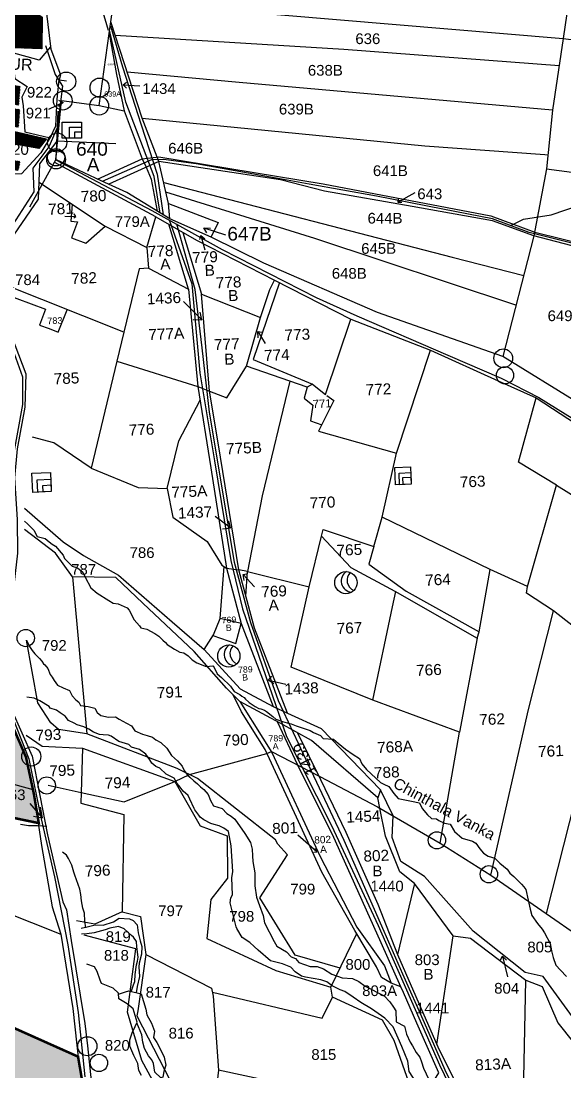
# Model space of a CAD drawing. Header units: millimetres. Extents: x 191342 to 235284, y 1600297 to 1616674.
# Drawn here: x 197911 to 198775, y 1607233 to 1608904 of the extents above; entities that cross this region are included whole.
import ezdxf

# ---------------------------------------------------------------- set-up
doc = ezdxf.new("R2010")
doc.units = ezdxf.units.MM
doc.header["$LTSCALE"] = 15
for name, color, linetype in [('BOUNDRY STONES', 240, 'Continuous'), ('PLOTS', 7, 'Continuous'), ('PLOTS NO', 7, 'Continuous'), ('ROADS', 1, 'Continuous'), ('STREAMS', 4, 'Continuous'), ('VILLAGE', 7, 'Continuous'), ('wells', 7, 'Continuous'), ('WUA-10', 3, 'Continuous')]:
    doc.layers.add(name, color=color, linetype=linetype)
doc.styles.get("Standard").update_dxf_attribs({"font": 'arial.ttf'})

msp = doc.modelspace()

# ---------------------------------------------------------------- hatches: boundary and pattern name
at = {"layer": 'PLOTS NO', "true_color": 0xa953a0}
h = msp.add_hatch(dxfattribs=at)
h.set_pattern_fill('ANSI31', color=215)
h.set_pattern_definition([(45, (0, 0), (-0.088388347648, 0.088388347648), [])])
h.paths.add_polyline_path([(195545.1, 1607619), (195528.8, 1607582.2), (195578.9, 1607570.3), (195661.8, 1607551.2), (195698.9, 1607542.6), (195780.8, 1607523.3), (195795.6, 1607573.2), (195890, 1607547.4), (195938.9, 1607532.3), (195987.8, 1607517.2), (196044.5, 1607460.6), (196107.5, 1607448.4), (196115.8, 1607456.1), (196119.7, 1607458.8), (196123.6, 1607461.5), (196208.4, 1607498.6), (196289.8, 1607496.1), (196336.7, 1607483), (196345.1, 1607475.6), (196349.2, 1607462), (196369.2, 1607453.9), (196450.7, 1607458.5), (196476.9, 1607464.3), (196525.3, 1607475), (196603.3, 1607457.1), (196681.4, 1607439.1), (196764.2, 1607450.7), (196824.3, 1607485), (196855.6, 1607498.3), (196876.8, 1607495.8), (196914.3, 1607504.4), (196942.1, 1607506.2), (196973, 1607514.4), (197006.6, 1607509.4), (197052.1, 1607527.4), (197080.2, 1607520.5), (197117.1, 1607529.9), (197138.6, 1607532.4), (197303.9, 1607499.6), (197382.5, 1607501.1), (197412.5, 1607498.9), (197440.9, 1607502.8), (197471.7, 1607526.8), (197508, 1607535.3), (197547.4, 1607585.3), (197576.4, 1607602.8), (197613.5, 1607615.9), (197711.4, 1607616.2), (197798, 1607628.5), (197891.5, 1607638.5), (197939.5, 1607628.5), (197931.7, 1607674.7), (197930.2, 1607681.9), (197919.2, 1607733.3), (197896.5, 1607786), (197886.2, 1607816.9), (197885.4, 1607864.1), (197826.3, 1607967.3), (197777.2, 1607977.1), (197631.6, 1608007.6), (197579.3, 1608020.8), (197528.5, 1608033.7), (197556.5, 1608113.3), (197538.6, 1608120.6), (197530.6, 1608123.2), (197323.4, 1608190.8), (197314.1, 1608192.6), (197147, 1608234.6), (197074.3, 1608250.4), (196993.3, 1608265.5), (196918.2, 1608283.7), (196834.5, 1608307.2), (196753.3, 1608319.6), (196735, 1608320.1), (196663.8, 1608260.9), (196559.4, 1608193), (196476.6, 1608178.2), (196441.4, 1608175.2), (196312.1, 1608082.7), (196277.9, 1608055.4), (196254.1, 1608030.6), (196128.3, 1607974.1), (196105.2, 1607942.6), (195957.4, 1607853.8), (195950.2, 1607849.9), (195909.9, 1607827.9), (195844.3, 1607784.7), (195778.6, 1607741.5), (195734.9, 1607718.2), (195582.9, 1607636.9)])
at = {"layer": 'PLOTS NO', "true_color": 0x105689}
h = msp.add_hatch(color=146, dxfattribs=at)
h.dxf.hatch_style = 1
h.paths.add_polyline_path([(195425.9, 1607605.5), (195528.8, 1607582.2), (195780.8, 1607523.3), (195795.6, 1607573.2), (195890, 1607547.4), (195987.8, 1607517.2), (196044.4, 1607456.8), (196107.5, 1607448.4), (196157, 1607439.5), (196177.6, 1607424.9), (196155.7, 1607329.1), (196168.9, 1607318.7), (196166.1, 1607292.3), (196147.5, 1607220.1), (196146.9, 1607150), (196150.2, 1607149), (196164.7, 1607144.6), (196265.3, 1607114.4), (196275.5, 1607145.4), (196296.4, 1607208), (196295.8, 1607260.3), (196305.2, 1607306.2), (196272.5, 1607312.5), (196283.9, 1607361.9), (196310.4, 1607406.6), (196362.5, 1607453.6), (196400.6, 1607433.4), (196485.6, 1607454.8), (196551.7, 1607448.9), (196606.8, 1607430.5), (196720.9, 1607425.1), (196803.5, 1607450.1), (196872.1, 1607482.8), (196998.2, 1607496.2), (197145.1, 1607513.7), (197345.2, 1607477.9), (197466.2, 1607490.9), (197586.9, 1607586.3), (197708.9, 1607598.7), (197786.5, 1607612.9), (197735.5, 1607546.8), (197647, 1607416.1), (198001.8, 1607257.3), (198022.7, 1607134.8), (198028.3, 1607164.4), (198124.6, 1607148.4), (198160.8, 1607144.9), (198178.3, 1607100.5), (198228.3, 1607055.7), (198237.4, 1607041.4), (198217.8, 1607019), (198193, 1607011.4), (198178.3, 1606978), (198157.3, 1606959.9), (198118.6, 1606912), (198062.8, 1606912.1), (197644.8, 1606872.9), (197626.5, 1606880.8), (197525.7, 1606663.1), (197254.3, 1606767.2), (197236.3, 1606710.7), (197213, 1606659.8), (197006.4, 1606825.5), (196912.7, 1606884.2), (196876.9, 1606916.2), (196740.2, 1606727), (196649.8, 1606610.4), (196571, 1606505.9), (196552.9, 1606481.1), (196551.5, 1606477.5), (196385.3, 1606524.5), (196380.5, 1606507.5), (196382.5, 1606496.2), (196370.6, 1606486.9), (196264.5, 1606512.6), (196170.4, 1606544.7), (196117.7, 1606585.9), (196087.8, 1606613.1), (196042.3, 1606639.7), (196004.7, 1606667.1), (195986.5, 1606670.1), (195975.4, 1606667.9), (195966.4, 1606665), (195954, 1606659.3), (195939.6, 1606651.5), (195923.7, 1606642.5), (195901.9, 1606667.1), (195885.9, 1606679.1), (195932.4, 1606801.6), (195964.4, 1606918), (195912.5, 1606915), (195912.2, 1606953.6), (195842.6, 1606972.9), (195776.6, 1607002.7), (195752.8, 1607013.5), (195663.1, 1607045.6), (195692.2, 1607167.9), (195566.6, 1607194.3), (195551.5, 1607197.5), (195547.8, 1607187.4), (195462.6, 1607209.5), (195340.1, 1607242.2), (195384.5, 1607370.9), (195393.9, 1607425), (195406, 1607489.2)])
at = {"layer": 'VILLAGE'}
h = msp.add_hatch(dxfattribs=at)
h.set_pattern_fill('ANSI31', color=30, scale=11.805297, angle=2.6274)
h.set_pattern_definition([(47.627391, (153890.0272, 1592848.3399), (-1.09018614, 0.99452142), [])])
h.paths.add_polyline_path([(197717.2, 1608778.7), (197778.5, 1608777.5), (197782.5, 1608759.6), (197779.8, 1608744.3), (197747.3, 1608750.3), (197740.4, 1608725.5), (197723.1, 1608727), (197724, 1608737.1), (197697, 1608745), (197693.5, 1608746.6), (197696.2, 1608756.5), (197712.8, 1608755.4)])
h.paths.add_polyline_path([(197725.7, 1608835.5), (197779.6, 1608830.7), (197779.2, 1608784.8), (197718.6, 1608785.3)])
h.paths.add_polyline_path([(197788, 1608781.2), (197821.5, 1608778.2), (197821.3, 1608900.9), (197760.6, 1608900.7), (197759.6, 1608852.9), (197793, 1608852.3), (197792.5, 1608827.2)])
h.paths.add_polyline_path([(197828, 1608854.9), (197888.2, 1608855.8), (197890.8, 1608802.8), (197910.2, 1608799.9), (197907.8, 1608769.8), (197830.5, 1608776.1), (197828.7, 1608828.4)])
h.paths.add_polyline_path([(197816.7, 1608685.4), (197864, 1608669), (197907, 1608665.9), (197910.2, 1608680.3), (197877.9, 1608685.7), (197880.5, 1608708), (197825.2, 1608718.9)])
h.paths.add_polyline_path([(197894.7, 1608729.4), (197951.8, 1608716.2), (197939.3, 1608701.1), (197888.7, 1608710)])
h.paths.add_polyline_path([(197826.3, 1608772.4), (197818.1, 1608732.2), (197875.9, 1608721.6), (197880.5, 1608735.9), (197895.5, 1608741), (197897.4, 1608735.5), (197907.4, 1608734.7), (197909.7, 1608763.1)])
h.paths.add_polyline_path([(197787.2, 1608744), (197815.2, 1608738.7), (197822.3, 1608771.2), (197792.3, 1608774.8)])
h.paths.add_polyline_path([(197787.9, 1608738.5), (197818.8, 1608728.6), (197807.7, 1608695.3), (197779.9, 1608704.1)])
h.paths.add_polyline_path([(197682.9, 1608840.9), (197673.3, 1608808), (197685.1, 1608804.7), (197676.5, 1608772.6), (197702.2, 1608764.9), (197716.5, 1608838.3)])
h.paths.add_polyline_path([(197719.5, 1608856.5), (197753.7, 1608850.7), (197753.5, 1608893.1), (197720.7, 1608898.5)])
h.paths.add_polyline_path([(197714.3, 1608972.6), (197767.6, 1608968.4), (197757.1, 1608915.4), (197706.5, 1608918.9)])
h.paths.add_polyline_path([(197829.1, 1608900.9), (197889.1, 1608900.1), (197890.8, 1608862.7), (197831.9, 1608862.7), (197825.9, 1608897.6)])
h.paths.add_polyline_path([(197878.2, 1608955.1), (197908.7, 1608952.7), (197904.9, 1608936.7), (197931.4, 1608918.6), (197944.6, 1608909.5), (197944.1, 1608859.5), (197901.8, 1608861), (197901.7, 1608874.7), (197896.1, 1608886.9), (197894.8, 1608909.2), (197876.4, 1608904.5)])
h.paths.add_polyline_path([(197813.5, 1608968.6), (197872.6, 1608965.7), (197867.1, 1608906.6), (197805.9, 1608907.9)])
h.paths.add_polyline_path([(197743.3, 1609025.1), (197829.7, 1609021), (197824, 1608981.2), (197734.1, 1608978.3)])
h.paths.add_polyline_path([(197707.2, 1609030.7), (197735.6, 1609026.5), (197729.9, 1608985.9), (197706.1, 1608986.5)])
h.paths.add_polyline_path([(197662.1, 1609061.5), (197700, 1609055.8), (197703.8, 1608972.3), (197662.4, 1608972.2)])

# ---------------------------------------------------------------- linework, layer by layer
at = {"layer": 'BOUNDRY STONES', "color": 1}
for points in [[(197966.9, 1608683.4), (197970.1, 1608760.5)], [(197968.5, 1608713), (198061.7, 1608709)], [(197966.7, 1608683.6), (197924.6, 1608607.4)]]:
    msp.add_lwpolyline(points, dxfattribs=at)
for centre, radius in [((197983, 1608807.3), 15.2), ((198036, 1608797.6), 15.2), ((197977.5, 1608776.9), 14.9), ((198035.4, 1608769), 14.9), ((197968.7, 1608710.4), 15.2), ((197966.9, 1608683.4), 14.9), ((197966.9, 1608687), 13.7), ((198677.1, 1608367.4), 14.9), ((198679.8, 1608340.3), 13.7), ((197918.8, 1607922.7), 13.7), ((197927.5, 1607734.4), 15.2), ((197952.1, 1607688.4), 13.7), ((198571.7, 1607601.2), 13.7), ((198654.3, 1607547.2), 13.7), ((198016.6, 1607273.8), 15.2), ((198035, 1607247.3), 13.7)]:
    msp.add_circle(centre, radius, dxfattribs=at)
at = {"layer": 'PLOTS'}
for points in [[(198050.3, 1608888.6), (198021.5, 1608986), (197998.5, 1609063.8), (197989.7, 1609150.8)], [(198796.8, 1608296.2), (198676.2, 1608370), (198477.2, 1608440.4), (198296.9, 1608518.8), (198213.4, 1608560.1), (198147.4, 1608588.9), (198079.2, 1608631), (198038.5, 1608649.6), (197966.7, 1608683.6), (197975.5, 1608777.2), (198035.5, 1608769.5), (198051.2, 1608883.5), (198066.3, 1608988.3)], [(198058.8, 1608935.9), (198772.1, 1608875.7), (198974.8, 1608850.6)], [(198780.7, 1608933.3), (198772.1, 1608875.7), (198755.4, 1608762), (198745.8, 1608668.6), (198934.6, 1608643.9), (198942.8, 1608686.8)], [(197951.4, 1608919.5), (197958.4, 1608858.8), (197973.8, 1608818), (197971.8, 1608810.2), (197983.5, 1608808.4)], [(198147.4, 1608588.9), (198145.4, 1608613.7), (198130.1, 1608680.2), (198103.7, 1608749), (198053.9, 1608902)], [(198051.2, 1608883.5), (198062.7, 1608818.6), (198074.9, 1608760.9), (198103.9, 1608684.6), (198110.1, 1608671), (198117.7, 1608652.3), (198127.7, 1608601.1)], [(198060.9, 1608881.2), (198424.1, 1608858.6), (198765.8, 1608833)], [(197958, 1608862.7), (197940.1, 1608841.2), (197896.1, 1608853.7), (197901.3, 1608812.4), (197921.1, 1608799.4), (197912.7, 1608782.4), (197914.6, 1608768.8), (197917.2, 1608727.4), (197957.5, 1608717.7), (197966.6, 1608737.1), (197968.7, 1608779.4), (197971.8, 1608810.2)], [(197959.6, 1608722.1), (197942.8, 1608694.1), (197911.8, 1608660.4), (197856.3, 1608660.3), (197810.8, 1608683), (197719.6, 1608723.7), (197712.4, 1608736.7), (197702.3, 1608735.8), (197687.9, 1608743.6), (197685, 1608760.5), (197662.6, 1608769.7), (197669.4, 1608805.4), (197674.6, 1608828.5), (197677.9, 1608842.9), (197657.7, 1608849.7)], [(198755.4, 1608762), (198257.8, 1608805.7), (198079.9, 1608822.5)], [(198035.5, 1608769.5), (198074.9, 1608760.9)], [(198103.7, 1608749), (198552.4, 1608705.1), (198743.2, 1608691.5), (198748.1, 1608691)], [(197968.2, 1608712.5), (197940.6, 1608676.7), (197938.5, 1608620.6), (197873.4, 1608526.1), (197880.3, 1608479.3), (197888, 1608434.6), (197895.6, 1608404.2), (197918.7, 1608342.6), (197917.1, 1608289.7), (197905.1, 1608223.6), (197900.9, 1608177.5), (197905.4, 1608111.3), (197905.6, 1608057.9), (197894.5, 1607960.7), (197896.4, 1607809), (197928.7, 1607734.7), (197953.3, 1607610), (197977.8, 1607503.3), (197983.4, 1607490.7), (197990.8, 1607442.1), (198012.4, 1607309.8), (198016.8, 1607274.5), (198031.7, 1607132.4)], [(197940.8, 1608647), (198044.7, 1608577.7), (198111.1, 1608543.4), (198125.6, 1608592.3), (197963.8, 1608679)], [(198032.8, 1608652.3), (198103.9, 1608684.6), (198130.3, 1608687.7), (198391.2, 1608645), (198657.6, 1608593.7), (198727.1, 1608568.1), (198993, 1608502.1), (199170.8, 1608438.2), (199311.7, 1608396.9), (199342.3, 1608391.1), (199466.3, 1608371.4), (199654.8, 1608347.2), (199780.9, 1608327.3)], [(200120.9, 1608271.7), (199778.6, 1608319.3), (199628.9, 1608340.1), (199516.9, 1608355.7), (199458.9, 1608363.8), (199335.6, 1608382.6), (199305.7, 1608387.2), (199171.2, 1608430), (199078.3, 1608464.5), (199055.3, 1608471.7), (198966.9, 1608499.4), (198857.3, 1608527.9), (198725.7, 1608562.1), (198660, 1608586.1), (198532.6, 1608608.5), (198393.1, 1608632.9), (198323.5, 1608650.9), (198130.1, 1608680.2), (198050.8, 1608644)], [(198745.8, 1608668.6), (198725.7, 1608562.1), (198676.2, 1608370)], [(198137.8, 1608646.9), (198595.8, 1608528.4), (198709.5, 1608499.2)], [(198697.3, 1608451.7), (198377.9, 1608557.7), (198141.3, 1608631.6)], [(197992.7, 1608612.3), (197990.6, 1608585.2), (198001.1, 1608584.4), (197991.4, 1608559.1), (198014.4, 1608550.2), (198044.7, 1608577.7)], [(198145.4, 1608613.7), (198224.3, 1608583.2), (198213, 1608560.3)], [(198111.1, 1608543.4), (198113.5, 1608510.9), (198177, 1608477.2), (198145.8, 1608580.5)], [(198125.6, 1608592.3), (198189.9, 1608555.1), (198314, 1608491.6), (198435.1, 1608429.7), (198561.7, 1608380.4), (198669.2, 1608331.8), (198729.5, 1608304.5), (198843.6, 1608229.8), (198903.3, 1608190.7), (198982.1, 1608139.1), (199086.5, 1608070.8), (199198.1, 1607992.9), (199270, 1607942.8), (199366.8, 1607885.3), (199453.3, 1607827.9), (199524.5, 1607780.7), (199590.6, 1607723.8), (199685.3, 1607642.4), (199713.2, 1607618.4), (199734.4, 1607600.2), (199775.7, 1607544.7), (199852.4, 1607474.5), (199888.5, 1607451.1), (199921.5, 1607432.8)], [(198168.2, 1608567.6), (198197.9, 1608469.5), (198291.6, 1608432.5), (198306.5, 1608476.9), (198314, 1608491.6)], [(198113.5, 1608510.9), (198099.1, 1608509.8), (198074.7, 1608408.7), (197879, 1608486.7)], [(198321.5, 1608487.8), (198280.1, 1608365.7), (198374.3, 1608326.2), (198365.7, 1608321.5), (198269.3, 1608354.9), (198291.6, 1608432.5)], [(197881.6, 1608470.9), (197950.1, 1608445.3), (197940.8, 1608420.3), (197955.9, 1608414.6), (197970.5, 1608409.1), (197984.7, 1608444.6)], [(198177, 1608477.2), (198192.3, 1608322.6), (198212.6, 1608193.1), (198237.5, 1608033.9), (198257.3, 1608031.1)], [(198338, 1608331.1), (198294.1, 1608148.7), (198271.1, 1608028.5), (198257.3, 1608031.1), (198224.1, 1608232.8), (198210.6, 1608315.4), (198197.9, 1608469.5)], [(198374.3, 1608326.2), (198395, 1608309.7), (198435.1, 1608429.7)], [(198074.7, 1608408.7), (198063.6, 1608362.6), (198192.3, 1608322.6), (198210.6, 1608315.4), (198237.9, 1608304.6), (198269.3, 1608354.9)], [(198396.7, 1608308.3), (198408.1, 1608300.3), (198383.8, 1608251.8), (198507.7, 1608216.5), (198561.7, 1608380.4)], [(198063.6, 1608362.6), (198022.6, 1608192.6), (197963.1, 1608232.8), (197929.6, 1608242)], [(198365.7, 1608321.5), (198360.9, 1608304.2), (198374.5, 1608293.1), (198371.2, 1608268.2), (198388.8, 1608261.8)], [(198022.6, 1608192.6), (198097.1, 1608162.1), (198143.6, 1608160.6), (198161.9, 1608236.4), (198195.7, 1608300.8)], [(198761.7, 1608165.7), (198701.4, 1608202.4), (198729.5, 1608304.5)], [(198271.1, 1608028.5), (198368.7, 1608004.3), (198388.6, 1608084.6), (198391.3, 1608095.4), (198471.6, 1608068.4), (198485, 1608115), (198507.7, 1608216.5)], [(198143.6, 1608160.6), (198152.6, 1608114.6), (198206.8, 1608076.1), (198230.1, 1608038.7), (198237.5, 1608033.9), (198260.9, 1607945.7), (198311.5, 1607814.1), (198334.6, 1607803.5), (198281.9, 1607938.2), (198257.3, 1608031.1)], [(198715.4, 1608004.6), (198761.7, 1608165.7), (198886, 1608088.2), (198852.1, 1607927.4), (198788.5, 1607940.8), (198757.1, 1607966)], [(197916.6, 1608129.3), (197978.2, 1608075.6), (198010.5, 1608053.8), (198066.2, 1608022.5), (198151.3, 1607948.6), (198202.2, 1607904.4), (198259.3, 1607841.8), (198311.5, 1607814.1)], [(197954.3, 1607688.7), (198006.9, 1607677.3), (198074.8, 1607662.6), (198155.7, 1607694.8), (198178.7, 1607705.6), (198301.8, 1607739.3), (198308.9, 1607742.6), (198385.7, 1607702.4), (198477.4, 1607654.5), (198577.1, 1607596.8), (198657.3, 1607545.8), (198745.1, 1607484.7), (198851.9, 1607410.4), (198930.9, 1607339.6), (198949, 1607384.5), (198982, 1607520.8), (199005.1, 1607616.1), (199043.9, 1607761.9), (198917.9, 1607802.2), (198985.6, 1608118.1), (198982.1, 1608139.1)], [(198471.6, 1608068.4), (198463.5, 1608040.3), (198522.9, 1607997.1), (198638.6, 1607932.4), (198656.2, 1608031.5), (198485, 1608115)], [(198334.6, 1607803.5), (198387.8, 1607778.8), (198482.3, 1607681.6), (198477.9, 1607668.7), (198372.8, 1607760.1), (198322.7, 1607787.3), (198258.5, 1607822.1), (198237.8, 1607842.8), (198186, 1607901.3), (198104.9, 1607978), (198061.7, 1608018.9), (197992.9, 1608019.9), (197965.9, 1608057.9), (197917, 1608095.5)], [(198388.6, 1608084.6), (198434.8, 1608034.7), (198505, 1607997.3), (198635.9, 1607922.3), (198638.6, 1607932.4)], [(198202.2, 1607904.4), (198216.9, 1607928), (198227.7, 1607954), (198233.8, 1608036.3)], [(198268.4, 1607989.3), (198271.1, 1608028.5)], [(198657.3, 1607545.8), (198717.4, 1607809.1), (198757.1, 1607966), (198714.1, 1607994), (198715.4, 1608004.6), (198656.2, 1608031.5)], [(197992.9, 1608019.9), (198015.6, 1607770.3), (197970.9, 1607777.2), (197958.6, 1607787.7), (197938.2, 1607819.6), (197919.9, 1607919.3)], [(198469.9, 1607824), (198340.5, 1607876.6), (198368.7, 1608004.3)], [(198635.9, 1607922.3), (198607.6, 1607772.9), (198469.9, 1607824), (198501.3, 1607972.3), (198506.5, 1607996.5)], [(197777.2, 1607977.1), (197724.4, 1607738.9), (197930.2, 1607681.9)], [(198216, 1607926.5), (198252.4, 1607913.8), (198260.9, 1607945.7), (198227.7, 1607954)], [(198258.5, 1607822.1), (198295.2, 1607763.8), (198309.6, 1607741), (198386.5, 1607575.7), (198444.3, 1607463), (198488.4, 1607401.5), (198499.3, 1607374.1), (198483.7, 1607383.1), (198475.7, 1607400.3), (198441.5, 1607458), (198389.2, 1607550.8), (198348.7, 1607638), (198299, 1607745.4), (198261.6, 1607805.2), (198248.2, 1607832.5)], [(197896.5, 1607786), (197919.2, 1607733.3), (197931.7, 1607674.7), (197943.9, 1607593.1), (197960.5, 1607495.2), (197974.4, 1607451.8), (197993.8, 1607333.8), (198002.9, 1607246.3), (198024.1, 1607126.9)], [(198514.2, 1607368.1), (198483, 1607438.1), (198429.8, 1607557.2), (198408.1, 1607605.8), (198350.7, 1607720.7), (198318.5, 1607789.6)], [(197919.6, 1607768.3), (197944.9, 1607751), (198008.7, 1607747.9), (198155.7, 1607694.8), (198195.8, 1607624.4), (198238.7, 1607608.5), (198238.9, 1607541.2), (198212.6, 1607507.3), (198206.5, 1607445.3), (198315.9, 1607394), (198403.3, 1607367.7), (198444.6, 1607452.8)], [(198417.9, 1607397.8), (198346.4, 1607418.7), (198290.4, 1607510), (198334.7, 1607578.1), (198318.9, 1607594.8), (198315.6, 1607602.1), (198191.7, 1607699.3), (198159.3, 1607715.1), (198015.6, 1607770.3)], [(198350.5, 1607772.2), (198386.7, 1607697.6), (198427.2, 1607614.3), (198477.9, 1607499.8), (198509, 1607419.4), (198551.1, 1607323.5), (198575.2, 1607268.3), (198620.9, 1607177.4), (198686.1, 1607058.5), (198690.2, 1607051), (198646.9, 1607059)], [(198577.1, 1607596.8), (198607.6, 1607772.9)], [(198008.7, 1607747.9), (198006.9, 1607677.3), (198006.4, 1607660.4), (198074.6, 1607642.3), (198071.7, 1607487.6), (198028.4, 1607467.7), (197999.6, 1607473.2)], [(197724.4, 1607738.9), (197713.4, 1607696.9), (197805.6, 1607640.9), (197735.5, 1607546.7), (197974.4, 1607451.8)], [(198902.9, 1607285.4), (198887.1, 1607264.3), (198827.7, 1607264.3), (198740.2, 1607384.6), (198711.8, 1607390.8), (198629.1, 1607456.8), (198551.8, 1607543.5), (198514.2, 1607567.4), (198500.5, 1607605.8), (198502, 1607640.3), (198482.3, 1607681.6)], [(198535.9, 1607532.7), (198512.8, 1607551), (198490.3, 1607607.7), (198481.2, 1607652.3), (198477.8, 1607668.7)], [(198790.6, 1607664.3), (198745.1, 1607484.7)], [(197735.5, 1607546.7), (197648.2, 1607416.5), (198001.8, 1607257.3)], [(198597.7, 1607449.5), (198535.9, 1607532.7), (198509, 1607419.4)], [(198071.7, 1607487.6), (198101.1, 1607480.2), (198109.5, 1607419.9), (198096.5, 1607330.2), (198095.3, 1607322), (198139.5, 1607236), (198191.4, 1607135), (198160.8, 1607144.9), (198102.9, 1607251), (198080.3, 1607327.8), (198093.6, 1607428.5), (198011.3, 1607450.4)], [(198571.5, 1607276.7), (198597.7, 1607449.5), (198624.8, 1607445.4), (198712.9, 1607378.7)], [(198109.5, 1607419.9), (198213.9, 1607366.2), (198216.5, 1607353.2), (198224.7, 1607236), (198213.4, 1607136.6), (198191.4, 1607135), (198222.4, 1607114.3), (198279.1, 1607050.3), (198289.8, 1607120.4), (198579.1, 1607069.9), (198544.8, 1607166.8), (198224.7, 1607236)], [(198706, 1607040.8), (198712.9, 1607378.7), (198739, 1607368.7), (198763.6, 1607310.8), (198811.5, 1607251.1)], [(198215.2, 1607359.7), (198389.6, 1607318.5), (198405.9, 1607352.1)], [(198544.8, 1607166.8), (198503.7, 1607283), (198485.1, 1607315.2), (198405.9, 1607352.1), (198403.3, 1607367.7)], [(198595.7, 1607037.3), (198646.9, 1607059), (198618.4, 1607102.6), (198594.9, 1607163.2), (198567.7, 1607220.4), (198574.8, 1607231.4), (198540, 1607310.6), (198518.7, 1607359.2), (198514.2, 1607368.1), (198499.3, 1607374.1)]]:
    msp.add_lwpolyline(points, dxfattribs=at)
at = {"layer": 'PLOTS NO'}
for points in [[(198078.5, 1608796.8), (198073.4, 1608802.1), (198078.9, 1608806.4)], [(198073.4, 1608802.1), (198100.2, 1608800.7)], [(197978.1, 1608774), (197955.1, 1608762.9)], [(197970.8, 1608777.8), (197978.1, 1608774), (197970.6, 1608767.6)], [(198509.8, 1608615.5), (198537.4, 1608631)], [(198510, 1608620.7), (198509.8, 1608615.5), (198516.2, 1608615.6)], [(197995, 1608590.6), (197998.4, 1608592.9), (197995.9, 1608596.8)], [(197980.6, 1608593.5), (197998.4, 1608592.9)], [(198195.2, 1608556.3), (198196.8, 1608562.5), (198203.3, 1608557.3)], [(198196.8, 1608562.5), (198203, 1608539.6)], [(198206.1, 1608566.9), (198201.6, 1608574.6), (198211.9, 1608574.1)], [(198201.6, 1608574.6), (198235.8, 1608563.5)], [(198198.4, 1608428.3), (198169.5, 1608457.9)], [(198184.7, 1608429.2), (198198.4, 1608428.3), (198195.8, 1608440.5)], [(198287.6, 1608399.9), (198287.4, 1608409.8), (198293.5, 1608409.2)], [(198287.4, 1608409.8), (198298.8, 1608390.8)], [(198243.8, 1608097.8), (198219.8, 1608115.8)], [(198231.3, 1608096.5), (198243.8, 1608097.8), (198241.2, 1608108.9)], [(198265.6, 1608014.3), (198264.2, 1608023.9), (198269.3, 1608024.6)], [(198264.2, 1608023.9), (198282, 1608004)], [(198312.6, 1607850), (198304.2, 1607855.9), (198309.8, 1607861.9)], [(198304.2, 1607855.9), (198331.6, 1607849.3)], [(197945.6, 1607637.1), (197925.9, 1607659.5)], [(197931.3, 1607639.8), (197945.6, 1607637.1), (197942.2, 1607654.1)], [(198381.1, 1607582.7), (198350.6, 1607609.5)], [(198376.1, 1607582.3), (198381.1, 1607582.7), (198379.1, 1607588.3)], [(198672.7, 1607411.1), (198675.9, 1607417.2), (198682.1, 1607410.7)], [(198675.9, 1607417.2), (198683.8, 1607384.1)]]:
    msp.add_lwpolyline(points, dxfattribs=at)
at = {"layer": 'ROADS'}
for points in [[(198053.1, 1608896.1), (198072.2, 1608830.7), (198102.2, 1608738.5), (198127.6, 1608660.2), (198136.9, 1608595.4)], [(198132.4, 1608598.2), (198122.7, 1608656.4), (198077.7, 1608774.5), (198052, 1608889.1)], [(197950.1, 1608864.5), (197965.5, 1608818.3), (197977.3, 1608800.1), (197968.9, 1608733.8), (197955.5, 1608703.3), (197929.9, 1608669.6), (197931.7, 1608632.2), (197884, 1608557.8)], [(197966.4, 1608682.7), (198013.5, 1608657.9), (198119.2, 1608602.4), (198230.7, 1608540.6), (198379.8, 1608464.1), (198444.7, 1608434.7), (198589, 1608372.3), (198673.6, 1608335.8), (198733.4, 1608304.9), (198817.1, 1608252.9)], [(200121.3, 1608274.6), (199858.6, 1608311.2), (199630.7, 1608343), (199406.8, 1608376.4), (199311.1, 1608391.9), (199166.9, 1608435), (199005.2, 1608493), (198811.4, 1608544.1), (198718.3, 1608567.4), (198660.1, 1608589.2), (198581, 1608604.6), (198476, 1608625), (198369, 1608644.2), (198333.7, 1608650.5), (198272.1, 1608661.6), (198189.6, 1608676.4), (198137.6, 1608683.6), (198118.4, 1608682.8), (198040.3, 1608648.7)], [(198146.3, 1608587.4), (198182.3, 1608486), (198195.3, 1608344.4), (198218.4, 1608204.4), (198244.4, 1608046.2), (198262.8, 1607969.1), (198304.7, 1607847.8), (198332.7, 1607766.4), (198404.5, 1607624.7), (198478.6, 1607465.6), (198543, 1607318.8), (198575.7, 1607244.5), (198636.4, 1607119.4), (198676.3, 1607053.5)], [(198778.6, 1606794.1), (198740.5, 1606891.3), (198713.2, 1606955.2), (198687.7, 1606996.2), (198677.2, 1607063.4), (198636.2, 1607132.3), (198584.8, 1607235.9), (198551.8, 1607311.1), (198517.8, 1607388.6), (198488, 1607456.4), (198424.2, 1607600.9), (198367.9, 1607720.9), (198320, 1607822.9), (198276.4, 1607947), (198250.3, 1608042.8), (198230.5, 1608161.6), (198210.5, 1608281.7), (198198.7, 1608383.9), (198187.9, 1608477), (198158.5, 1608580.6)], [(197890, 1608404.6), (197913.5, 1608337.9), (197913.8, 1608293.8), (197896.6, 1608200.4)], [(197892.6, 1607810.2), (197923.7, 1607730.7), (197943.4, 1607635.2), (197964.6, 1607542.9), (197985.4, 1607434.8), (198002, 1607327.7), (198012.7, 1607225.1)]]:
    msp.add_lwpolyline(points, dxfattribs=at)
at = {"layer": 'ROADS', "color": 1}
msp.add_lwpolyline([(198689.2, 1608578.3), (198709.4, 1608588.8), (198753.3, 1608595.7), (198800, 1608611.5), (198902.5, 1608636.8), (198952.8, 1608654.3), (199009.5, 1608670.1), (199065.5, 1608691.3), (199124.1, 1608717.4), (199204.4, 1608742.3), (199280, 1608759.5), (199383.6, 1608769.9), (199474.3, 1608785.4), (199590.1, 1608796.5), (199669.7, 1608795.8), (199759.7, 1608794.9), (199836, 1608786.6), (199897.8, 1608779.8), (200053.2, 1608752.6), (200125, 1608755.6), (200199.1, 1608755.8)], dxfattribs=at)
at = {"layer": 'STREAMS'}
for points in [[(197916.9, 1608108.3), (197921.3, 1608104.3), (197931.4, 1608094), (197937.1, 1608084.3), (197949.6, 1608081.1), (197955.9, 1608075.9), (197960.8, 1608072.2), (197965.9, 1608068.6), (197978.2, 1608054.4), (197980.1, 1608049), (197992.5, 1608036.9), (198001.2, 1608034.5), (198009.5, 1608027.5), (198012.9, 1608019.4), (198022.2, 1608002.4), (198032.3, 1607994.1), (198050.5, 1607982.3), (198057.6, 1607978), (198065.4, 1607977.2), (198080, 1607971), (198083.2, 1607966.8), (198090.8, 1607951.7), (198099.5, 1607941.9), (198101.3, 1607939), (198111.1, 1607936.9), (198123.5, 1607930.1), (198130.1, 1607925.7), (198136.4, 1607919.1), (198140.7, 1607915.4), (198143.4, 1607912.2), (198155.1, 1607904.9), (198163.3, 1607900), (198170, 1607899), (198176.6, 1607894.3), (198183.2, 1607888), (198190.3, 1607883.1), (198205.5, 1607877.4), (198215.9, 1607878.8), (198217, 1607878), (198222.8, 1607865.9), (198229.4, 1607860.1), (198243.9, 1607846.4), (198249.5, 1607837.6), (198258.6, 1607832.9), (198261.7, 1607830.2), (198265.4, 1607828.2), (198267.5, 1607825.5), (198272.4, 1607821.1), (198273.8, 1607820.1), (198282.9, 1607814.1), (198288.8, 1607810.8), (198291.9, 1607810.4), (198298.1, 1607808.2), (198300.9, 1607806.2), (198310.9, 1607797.8), (198316.1, 1607793.6), (198326.5, 1607790.2), (198333.7, 1607787.8), (198340.4, 1607786.2), (198348, 1607783.3), (198370.4, 1607775.5), (198375.8, 1607772.7), (198386.8, 1607767.7), (198391.2, 1607762.9), (198407.6, 1607761.9), (198415.1, 1607755.4), (198426.5, 1607746), (198438.5, 1607737.4), (198448.7, 1607731.3), (198452.4, 1607722.9), (198460, 1607713.9), (198482.2, 1607693.3), (198487.6, 1607690.5), (198495.5, 1607686.5), (198503.2, 1607675.5), (198510.2, 1607667.6), (198531.6, 1607663.6), (198543.9, 1607660.9), (198548.1, 1607652), (198556.6, 1607641.6), (198562.9, 1607635.8), (198571.2, 1607635.1), (198574.9, 1607632.8), (198583.7, 1607628.3), (198592.9, 1607626.8), (198599.8, 1607615.3), (198611.6, 1607604.8), (198628.4, 1607599.6), (198633.5, 1607596.5), (198640, 1607587.7), (198645.8, 1607580.5), (198652.9, 1607576.2), (198663.6, 1607572.8), (198671.4, 1607564.6), (198683.4, 1607555.3), (198687.5, 1607549.1), (198694.1, 1607543.6), (198705.8, 1607531.5), (198709.9, 1607527), (198712.8, 1607522.8), (198716.6, 1607505.8), (198719, 1607496.6), (198719.7, 1607491.9), (198722.7, 1607481.9), (198731.3, 1607469.1), (198738.9, 1607460), (198742.4, 1607453.9), (198751.5, 1607437.3), (198753.7, 1607425.3), (198756.1, 1607415), (198760.8, 1607402.8), (198768.1, 1607394.9), (198777.7, 1607384.6)], [(197920.1, 1607919.6), (197924.9, 1607909.4), (197928.9, 1607903), (197933.2, 1607897.5), (197940.6, 1607890), (197944.4, 1607885.9), (197947.2, 1607881.6), (197949.1, 1607880.2), (197953.7, 1607874.3), (197957.5, 1607864.8), (197960.8, 1607860.7), (197963.7, 1607855.2), (197969.4, 1607847.7), (197978.2, 1607843.8), (197988.4, 1607839.1), (197992.3, 1607830.9), (197998.2, 1607824.5), (198003, 1607820.8), (198005.5, 1607815.7), (198017.7, 1607814.1), (198028.3, 1607811.4), (198032.4, 1607804.2), (198038, 1607799.8), (198050.2, 1607796.8), (198061.3, 1607797.3), (198066.9, 1607793.7), (198078.9, 1607787.5), (198086.9, 1607783.2), (198092, 1607775.1), (198104.1, 1607769.9), (198111.6, 1607768), (198120.3, 1607765.2), (198125.4, 1607760.8), (198133.4, 1607756.9), (198142.6, 1607747.9), (198150.4, 1607736.2), (198160, 1607727.5), (198166.9, 1607718.9), (198170.2, 1607712), (198175.7, 1607704.6), (198179.2, 1607701.3), (198185.8, 1607695.7), (198191.6, 1607690.7), (198196.1, 1607686.3), (198201.7, 1607681.7), (198208.2, 1607674), (198212.2, 1607664.3), (198217.1, 1607656), (198230.8, 1607651.8), (198238.3, 1607644), (198245.2, 1607639.3), (198251, 1607634.7), (198266.8, 1607612), (198275.6, 1607597.6), (198278.2, 1607587.1), (198278.8, 1607576.7), (198279.6, 1607567.5), (198282.3, 1607549.6), (198282.7, 1607538.1), (198282.5, 1607528.8), (198285.4, 1607510.7), (198289.9, 1607497.3), (198296, 1607481.5), (198298, 1607470), (198313.1, 1607440.1), (198317.3, 1607433.1), (198332.6, 1607423.8), (198340.4, 1607416.1), (198347.1, 1607413.2), (198352.7, 1607407.2), (198370.6, 1607400.6), (198381.6, 1607400.5), (198391.6, 1607396.8), (198404.8, 1607388.5), (198421.4, 1607382.7), (198437.9, 1607381.4), (198447.6, 1607376.5), (198458, 1607369.5), (198488, 1607353.8), (198496.8, 1607344.4), (198502.8, 1607335.7), (198506.7, 1607330.3), (198507.2, 1607312.8), (198520, 1607305.9), (198523.6, 1607293), (198529.5, 1607280.2), (198533, 1607274.4), (198538.9, 1607264.1), (198544.6, 1607256.6), (198547, 1607249.3), (198550.5, 1607239.1), (198559, 1607221)], [(198539.4, 1607215.6), (198527.8, 1607233.9), (198525.6, 1607250.3), (198515.8, 1607273.2), (198502.2, 1607304.5), (198489.1, 1607318.6), (198467.8, 1607333.2), (198450.8, 1607343.4), (198438.5, 1607351.8), (198425.6, 1607360.8), (198417.9, 1607363.3), (198405.4, 1607370), (198396.7, 1607376), (198387.6, 1607379.3), (198363, 1607383.7), (198356.9, 1607385.1), (198346.4, 1607392.2), (198339.9, 1607399.4), (198326.7, 1607404.6), (198307.2, 1607409.7), (198288.1, 1607426.8), (198281.7, 1607432.6), (198274.5, 1607438.6), (198262.5, 1607446.8), (198253.8, 1607460.8), (198253, 1607463.7), (198243.6, 1607501.6), (198244.6, 1607509.5), (198247.2, 1607514.3), (198245.9, 1607541.6), (198247.8, 1607551.4), (198245, 1607592.5), (198240.7, 1607615.3), (198233.1, 1607620.6), (198226, 1607624.3), (198218, 1607626.4), (198212.6, 1607627.9), (198201.8, 1607633.5), (198196, 1607637.8), (198193.8, 1607641.2), (198187.3, 1607649.4), (198186.1, 1607651.7), (198179.1, 1607666.6), (198176.5, 1607672.5), (198168.8, 1607679.1), (198163.9, 1607685.5), (198159.4, 1607691.3), (198154.2, 1607700.1), (198141.5, 1607706.3), (198131.6, 1607715.9), (198125.2, 1607718.7), (198119.1, 1607723.6), (198115.9, 1607729.1), (198109.5, 1607738.2), (198099.2, 1607745.4), (198086.9, 1607749.4), (198082.3, 1607753.5), (198066.4, 1607758.4), (198054.4, 1607766.6), (198050.1, 1607768.1), (198041.6, 1607768.6), (198035.9, 1607769.5), (198026.5, 1607773.2), (198019.2, 1607777.7), (198010.9, 1607781.7), (198000.3, 1607784.7), (197995.7, 1607787.4), (197986.7, 1607791.6), (197981.4, 1607798.5), (197973.3, 1607803.8), (197967.4, 1607808.3), (197957.3, 1607811.2), (197955.9, 1607813.7), (197941.3, 1607822.9), (197932.3, 1607827.4), (197920.4, 1607828.9)], [(197952.4, 1607623.1), (197937.4, 1607624.1), (197923.3, 1607624.4), (197910.3, 1607626.3)], [(198014.2, 1607462.3), (198012.5, 1607472.9), (198012.2, 1607485.5), (198009.4, 1607493.2), (198007.3, 1607504.8), (198006.5, 1607515.1), (198004.8, 1607523.5), (197996.8, 1607545.7), (197995.1, 1607550.3), (197991.7, 1607561.8), (197986.8, 1607572.3), (197983.7, 1607577.5), (197977.2, 1607582.5)], [(198006.7, 1607461.5), (198018.6, 1607464.3), (198029.2, 1607467), (198041.5, 1607466.3), (198058, 1607471.4), (198067.2, 1607477.2), (198083.3, 1607476.4), (198089.4, 1607473.5), (198095.7, 1607466.9), (198097.5, 1607454.1), (198100.6, 1607441.6), (198102.9, 1607432.3), (198102.5, 1607420.3), (198099.1, 1607406), (198098.1, 1607400), (198099.5, 1607384.6), (198095.8, 1607368.6), (198094.3, 1607358.5)], [(198086.4, 1607360.3), (198089.7, 1607371.5), (198092.2, 1607377), (198092.7, 1607387.7), (198094.5, 1607403.2), (198096.1, 1607409.2), (198097.4, 1607415.3), (198095.4, 1607431.8), (198094.4, 1607440.3), (198089.7, 1607447), (198086.7, 1607449.7), (198074.8, 1607460.7), (198066.2, 1607464.1), (198052.4, 1607461.5), (198045, 1607458.7), (198027.5, 1607454.1), (198015.6, 1607452.3), (198007.2, 1607451.9)], [(198102.4, 1607227.5), (198098.1, 1607235.2), (198096.7, 1607246.3), (198090.6, 1607259.2), (198084.2, 1607274.1), (198084, 1607283.8), (198087.5, 1607295.1), (198092.5, 1607305.1), (198095.5, 1607311.9), (198089.3, 1607333.3), (198079.9, 1607341), (198066.5, 1607349.2), (198066, 1607358.2), (198057.8, 1607366.3), (198038.9, 1607373.7), (198036.9, 1607379), (198032.3, 1607392.4), (198027.7, 1607399.8), (198016, 1607404.1)], [(198066.3, 1607356.7), (198077.4, 1607360.5), (198082.6, 1607361.7), (198102.3, 1607357.4), (198109.6, 1607332.5), (198110.9, 1607323.7), (198118.2, 1607310.3), (198123, 1607298), (198121.4, 1607287.6), (198126.9, 1607279.7), (198132.6, 1607268.4), (198138.4, 1607256.2), (198141.1, 1607243.5), (198138.2, 1607233.9), (198136.2, 1607224.7), (198133.5, 1607223.6), (198123.6, 1607232.6), (198121.7, 1607246.5), (198119, 1607252.2), (198113.5, 1607258.7), (198107.2, 1607270.3), (198104.6, 1607280.2), (198102.9, 1607292), (198095.3, 1607310.9)]]:
    msp.add_lwpolyline(points, dxfattribs=at)
at = {"layer": 'VILLAGE', "color": 30}
for points in [[(197878.2, 1608955.1), (197908.7, 1608952.7), (197904.9, 1608936.7), (197931.4, 1608918.6), (197944.6, 1608909.5), (197944.1, 1608859.5), (197901.8, 1608861), (197901.7, 1608874.7), (197896.1, 1608886.9), (197894.8, 1608909.2), (197876.4, 1608904.5), (197878.2, 1608955.1)], [(197894.7, 1608729.4), (197951.8, 1608716.2), (197939.3, 1608701.1), (197888.7, 1608710), (197894.7, 1608729.4)]]:
    msp.add_lwpolyline(points, dxfattribs=at)
at = {"layer": 'wells', "color": 0}
for points in [[(197976.7, 1608742.7), (198007.2, 1608742.7), (198007.1, 1608717.1), (197976.7, 1608717.1)], [(197988.1, 1608734.6), (198007.2, 1608734.6), (198007.1, 1608717.1), (197988.1, 1608717.1)], [(197996.6, 1608727.4), (198007.1, 1608727.4), (198007.1, 1608717.1), (197996.6, 1608717.1)]]:
    msp.add_lwpolyline(points, close=True, dxfattribs=at)
at = {"layer": 'wells'}
for points in [[(198530.9, 1608167.1), (198506, 1608166), (198504.7, 1608193.6), (198529.7, 1608194.7)], [(197928.6, 1608184.6), (197957.9, 1608186), (197959.3, 1608155.5), (197930, 1608154.2)], [(198530.9, 1608167.1), (198512.5, 1608166.3), (198511.6, 1608185), (198530.1, 1608185.8)], [(198530.9, 1608167.1), (198518.3, 1608166.6), (198517.8, 1608177.8), (198530.4, 1608178.3)], [(197959.3, 1608155.5), (197937.9, 1608154.5), (197937, 1608174.3), (197958.4, 1608175.3)], [(197959.3, 1608155.5), (197946.6, 1608154.9), (197946.1, 1608165.4), (197958.9, 1608166)]]:
    msp.add_lwpolyline(points, close=True, dxfattribs=at)
for centre in [(198427.2, 1608010.8), (198241.3, 1607894.1)]:
    msp.add_circle(centre, 17.7, dxfattribs=at)
for centre, radius, start, end in [((198437.6, 1608013.4), 17.8, 121.1758, 266.4941), ((198446.8, 1608014.7), 17.7, 135.1144, 247.3538), ((198251.6, 1607896.7), 17.8, 121.1758, 266.4941), ((198260.8, 1607898.1), 17.7, 135.1144, 247.3538)]:
    msp.add_arc(centre, radius, start, end, dxfattribs=at)
at = {"layer": 'WUA-10', "color": 15, "const_width": 4}
for points in [[(197891.5, 1607638.5), (197939.5, 1607628.5), (197931.7, 1607674.7), (197930.2, 1607681.9), (197919.2, 1607733.3), (197896.5, 1607786)], [(196720.9, 1607425.1), (196803.5, 1607450.1), (196872.1, 1607482.8), (196998.2, 1607496.2), (197145.1, 1607513.7), (197345.2, 1607477.9), (197466.2, 1607490.9), (197586.9, 1607586.3), (197708.9, 1607598.7), (197786.5, 1607612.9), (197735.5, 1607546.8), (197647, 1607416.1), (198001.8, 1607257.3), (198022.7, 1607134.8)]]:
    msp.add_lwpolyline(points, dxfattribs=at)

# ---------------------------------------------------------------- texts
at = {"layer": 'PLOTS NO'}
for s, p in [('636', (198442.2, 1608866.9)), ('638B', (198366.8, 1608816.7)), ('922', (197920.7, 1608781.8)), ('1434', (198104, 1608787.6)), ('921', (197918.8, 1608748.7)), ('639B', (198320.8, 1608755)), ('920', (197884, 1608690.9)), ('646B', (198145, 1608692.8)), ('641B', (198470.1, 1608657.1)), ('643', (198540.6, 1608620.3)), ('644B', (198461.6, 1608581.6)), ('779A', (198060.3, 1608576.2)), ('645B', (198451.5, 1608533.5)), ('648B', (198404.8, 1608493.9)), ('784', (197901.9, 1608483.8)), ('649', (198747.5, 1608426.5)), ('786', (198083.7, 1608050)), ('787', (197990.9, 1608023.4)), ('792', (197944.2, 1607902.5)), ('863', (197878.8, 1607665.1)), ('B', (198469.4, 1607544)), ('799', (198338.9, 1607515.1)), ('1440', (198466.1, 1607519.9)), ('797', (198129.2, 1607480.6)), ('798', (198242, 1607471.8)), ('819', (198045.8, 1607439.6)), ('818', (198042.9, 1607409.8)), ('805', (198715.3, 1607423)), ('800', (198426.5, 1607395.4)), ('803', (198536.4, 1607402.8)), ('B', (198550.4, 1607379.7)), ('804', (198662.7, 1607357.5)), ('817', (198109.2, 1607351.2)), ('803A', (198453, 1607353.6)), ('1441', (198538.6, 1607326)), ('816', (198145.7, 1607286.1)), ('820', (198044.4, 1607266.7)), ('815', (198372.3, 1607252.2))]:
    msp.add_text(s, height=17, dxfattribs=at).set_placement(p)
for s, height, rotation, p in [('BALAPANUR', 18.43, 357.5064, (197773.5, 1608831.5)), ('638A', 3.48, 359.968, (198048.8, 1608833)), ('639A', 8.19, 359.968, (198043.4, 1608783.5)), ('640', 21.62, 359.968, (197998.7, 1608689.5)), ('A', 21.6, 359.968, (198015.7, 1608664.4)), ('780', 17.5, 2.6274, (198006.5, 1608615.7)), ('781', 17.5, 2.6274, (197954.7, 1608595.5)), ('647B', 21.62, 359.968, (198238.9, 1608554.6)), ('778', 17.5, 2.6274, (198112.9, 1608528.3)), ('779', 17.5, 2.6274, (198183.5, 1608518.6)), ('A', 17.5, 2.6274, (198132.6, 1608508)), ('B', 17.5, 2.6274, (198203.2, 1608498.3)), ('782', 17.5, 2.6274, (197991.4, 1608485.2)), ('778', 17.5, 2.6274, (198220.9, 1608478.5)), ('1436', 17.5, 2.6274, (198111.4, 1608453)), ('B', 17.5, 2.6274, (198240.5, 1608458.1)), ('783', 10.43, 2.6274, (197953.1, 1608421.5)), ('777A', 17.5, 2.6274, (198113.8, 1608396.2)), ('773', 17.5, 2.6274, (198330, 1608395.4)), ('777', 17.5, 2.6274, (198218, 1608380.2)), ('774', 17.5, 2.6274, (198297.5, 1608363)), ('B', 17.5, 2.6274, (198234.3, 1608357)), ('785', 17.5, 2.6274, (197963.5, 1608325.9)), ('772', 17.5, 2.6274, (198458.9, 1608308.5)), ('771', 12.84, 2.6274, (198374.7, 1608288.3)), ('776', 17.5, 2.6274, (198082.6, 1608244.4)), ('775B', 17.5, 2.6274, (198237.2, 1608214.7)), ('763', 17.5, 2.6274, (198608.5, 1608161.8)), ('775A', 17.5, 2.6274, (198150.4, 1608145.6)), ('770', 17.5, 2.6274, (198370.1, 1608128.6)), ('1437', 17.5, 2.6274, (198160.8, 1608112.4)), ('765', 17.5, 2.6274, (198412.6, 1608053.3)), ('764', 17.5, 2.6274, (198553.4, 1608005.9)), ('769', 17.5, 2.6274, (198293.1, 1607987.4)), ('A', 17.5, 2.6274, (198304.7, 1607965.9)), ('769', 9.98, 2.6274, (198230.1, 1607946.1)), ('B', 9.98, 2.6274, (198236.7, 1607933.9)), ('767', 17.5, 2.6274, (198412.9, 1607929)), ('789', 9.98, 2.6274, (198256.1, 1607867.2)), ('766', 17.5, 2.6274, (198539, 1607862.4)), ('B', 9.98, 2.6274, (198262.7, 1607855)), ('791', 17.5, 2.6274, (198127.3, 1607826.9)), ('1438', 17.5, 2.6274, (198330, 1607832.7)), ('762', 17.5, 2.6274, (198639.3, 1607784)), ('793', 17.5, 2.6274, (197934.8, 1607759.2)), ('790', 17.5, 2.6274, (198232.4, 1607751.1)), ('789', 9.98, 2.6274, (198304.5, 1607757.8)), ('768A', 17.5, 2.6274, (198477.1, 1607739.8)), ('A', 9.98, 2.6274, (198311.1, 1607745.6)), ('1439', 17.5, 115.1899, (198381, 1607709.6)), ('761', 17.5, 2.6274, (198732.7, 1607733.4)), ('795', 17.5, 2.6274, (197956.6, 1607702.5)), ('788', 17.5, 2.6274, (198472.1, 1607699.6)), ('794', 17.5, 2.6274, (198044.5, 1607683.1)), ('Chinthala Vanka', 17.498, 331.5291, (198500.5, 1607686.4)), ('1454', 17.5, 2.6274, (198428, 1607629.1)), ('801', 17.5, 2.6274, (198310.6, 1607611)), ('802', 11.45, 2.6274, (198377.2, 1607595.9)), ('A', 11.5, 2.6274, (198386.4, 1607580.8)), ('802', 17.5, 2.6274, (198455.4, 1607567.1)), ('796', 17.5, 2.6274, (198013, 1607543.4)), ('813A', 17.5, 2.6274, (198632.8, 1607235.2))]:
    msp.add_text(s, height=height, rotation=rotation, dxfattribs=at).set_placement(p)

doc.saveas('drawing.dxf')
